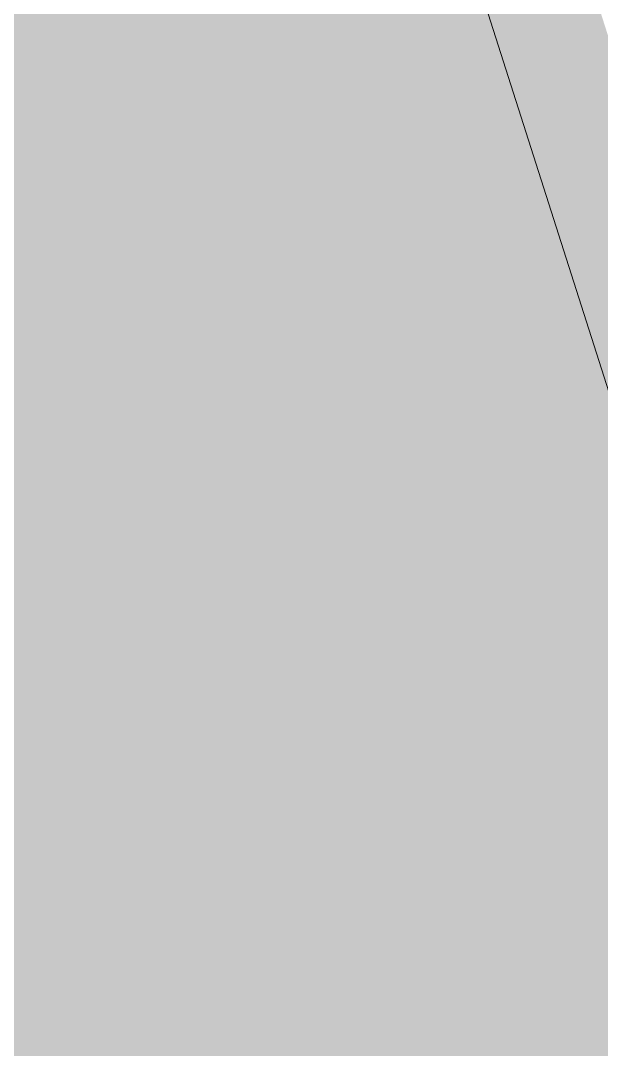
# Model space of a CAD drawing. Header units: inches. Extents: x -26493 to -10162, y -132 to 713.
# Drawn here: x -25651.948 to -25651.26, y 241.81 to 243.029 of the extents above; entities that cross this region are included whole.
import ezdxf

# ---------------------------------------------------------------- set-up
doc = ezdxf.new("R2010")
doc.units = ezdxf.units.IN
doc.header["$MEASUREMENT"] = 0
doc.layers.add('Q-SPCQ', color=91, linetype='Continuous', lineweight=9)

# ---------------------------------------------------------------- blocks, each defined once
blk = doc.blocks.new('Basketball_Backstop-Performance_Sports_Systems-3103-Ceiling_Hung - 27_-0_ to 27_-11 7_8_-652462-Section 13')
at = {"layer": 'Q-SPCQ'}
h = blk.add_hatch(color=256, dxfattribs=at)
h.paths.add_polyline_path([(-25627.2725, 157.5625), (-25625.3898, 157.5625), (-25625.3898, 160.1875), (-25628.1097, 160.1875)], flags=0)
h.paths.add_polyline_path([(-25629.4252, 164.3125), (-25626.2877, 164.3125), (-25663.6204, 281.375), (-25664.8116, 281.375), (-25665.5041, 279.8275), (-25665.9644, 279.4006), (-25666.0777, 279.2424), (-25629.4612, 164.4254)], flags=0)
blk.add_hatch(color=256, dxfattribs=at).paths.add_polyline_path([(-25626.2877, 164.3125), (-25626.1539, 164.3125), (-25663.4866, 281.375), (-25663.6204, 281.375), (-25626.6666, 165.5006)], flags=0)
blk.add_line((-25626.2877, 164.3125), (-25663.6204, 281.375), dxfattribs=at)

msp = doc.modelspace()

# ---------------------------------------------------------------- block references
at = {"layer": 'Q-SPCQ'}
msp.add_blockref('Basketball_Backstop-Performance_Sports_Systems-3103-Ceiling_Hung - 27_-0_ to 27_-11 7_8_-652462-Section 13', (0, 0), dxfattribs=at)

doc.saveas('drawing.dxf')
